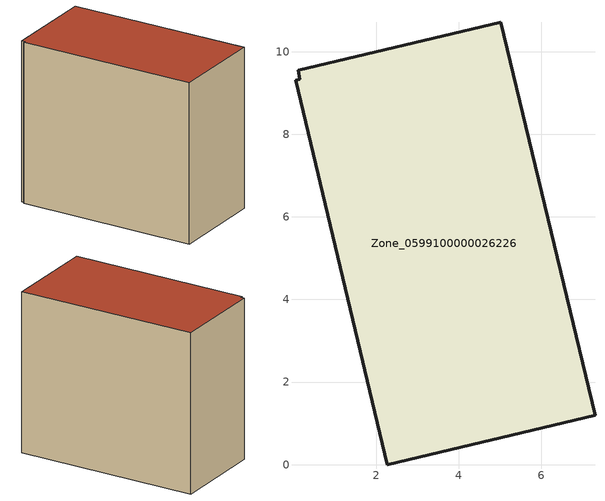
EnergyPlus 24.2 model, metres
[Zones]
Zone_0599100000026226
 floor ground (C_G): 0.15,9.33 0.12,9.55 5.02,10.71 7.3,1.19 2.27,0 0.05,9.31 z0
 wall outside (C_F): 2.27,0 7.3,1.19 5.02,10.71 0.12,9.55 0.15,9.33 0.05,9.31 2.27,0 z0:8.66
 roof outside (C_R): 0.12,9.55 0.15,9.33 0.05,9.31 2.27,0 7.3,1.19 5.02,10.71 z8.66
[BUILDING]
Pand.0599100000026226: North Axis=0; Terrain=City; Loads Convergence Tolerance Value=0.04; Temperature Convergence Tolerance Value=0.4; Solar Distribution=FullExterior; Maximum Number of Warmup Days=25; Minimum Number of Warmup Days=1
[Site:Location]
Rotterdam.The.Hague.AP_ZH_NLD Design_Conditions: Latitude=51.96; Longitude=4.45; Time Zone=1; Elevation=-4.5
[SITE:GROUNDTEMPERATURE:BUILDINGSURFACE]
18, 18, 18, 18, 18, 18, 18, 18, 18, 18, 18, 18
[MATERIAL] Thermal Absorptance=0.9; Solar Absorptance=0.7; Visible Absorptance=0.7
Name | Roughness | Thickness | Conductivity | Density | Specific Heat
G.TI.1975-1991 | MediumSmooth | 0.15 | 0.288461 | 540 | 1210
F.TI.1975-1991 | Rough | 0.3 | 0.230769 | 1920 | 840
R.TI.1975-1991 | MediumRough | 0.2 | 0.153846 | 1500 | 1000
[CONSTRUCTION]
C_G: G.TI.1975-1991
C_F: F.TI.1975-1991
C_R: R.TI.1975-1991
[ZONE]
Zone_0599100000026226: Type=1; Multiplier=1; Ceiling Height=Autocalculate; Volume=Autocalculate; Floor Area=autocalculate; Part of Total Floor Area=Yes
[ZONEINFILTRATION:DESIGNFLOWRATE]
Infil_Zone_0599100000026226: Zone or ZoneList or Space or SpaceList=Zone_0599100000026226; Schedule=AlwaysOn; Design Flow Rate Calculation Method=Flow/Area; Flow Rate per Floor Area=0.003; Constant Term Coefficient=1; Temperature Term Coefficient=0; Velocity Term Coefficient=0; Velocity Squared Term Coefficient=0
[HVACTEMPLATE:ZONE:IDEALLOADSAIRSYSTEM]
Zone_0599100000026226: Maximum Heating Supply Air Temperature=50; Minimum Cooling Supply Air Temperature=13; Maximum Heating Supply Air Humidity Ratio=0.0156; Minimum Cooling Supply Air Humidity Ratio=0.0077; Heating Limit=NoLimit; Cooling Limit=NoLimit; Dehumidification Control Type=ConstantSensibleHeatRatio; Cooling Sensible Heat Ratio=0.7; Dehumidification Setpoint=60; Humidification Control Type=None; Humidification Setpoint=30; Outdoor Air Method=None; Outdoor Air Flow Rate per Person=0.00944; Outdoor Air Flow Rate per Zone Floor Area=0; Outdoor Air Flow Rate per Zone=0; Demand Controlled Ventilation Type=None; Outdoor Air Economizer Type=NoEconomizer; Heat Recovery Type=None; Sensible Heat Recovery Effectiveness=0.7; Latent Heat Recovery Effectiveness=0.65
[ZONECONTROL:THERMOSTAT]
ThermostatControl_Zone_0599100000026226: Zone or ZoneList=Zone_0599100000026226; Control Type Schedule=DualSetpointControlType; Control 1=Thermostat_Zone_0599100000026226; Temperature Difference Between Cutout And Setpoint=0
[THERMOSTATSETPOINT:DUALSETPOINT]
Thermostat_Zone_0599100000026226: Heating Setpoint Temperature Schedule=HeatingSetpoint_Zone_0599100000026226; Cooling Setpoint Temperature Schedule=CoolingSetpoint_Zone_0599100000026226
[SCHEDULE:COMPACT]
HeatingSetpoint_Zone_0599100000026226: Through: 12/31, For: AllDays, Until: 24:00, 21
CoolingSetpoint_Zone_0599100000026226: Through: 12/31, For: AllDays, Until: 24:00, 24
DualSetpointControlType: Through: 12/31, For: AllDays, Until: 24:00, 4
AlwaysOn: Through: 12/31, For: AllDays, Until: 24:00, 1
